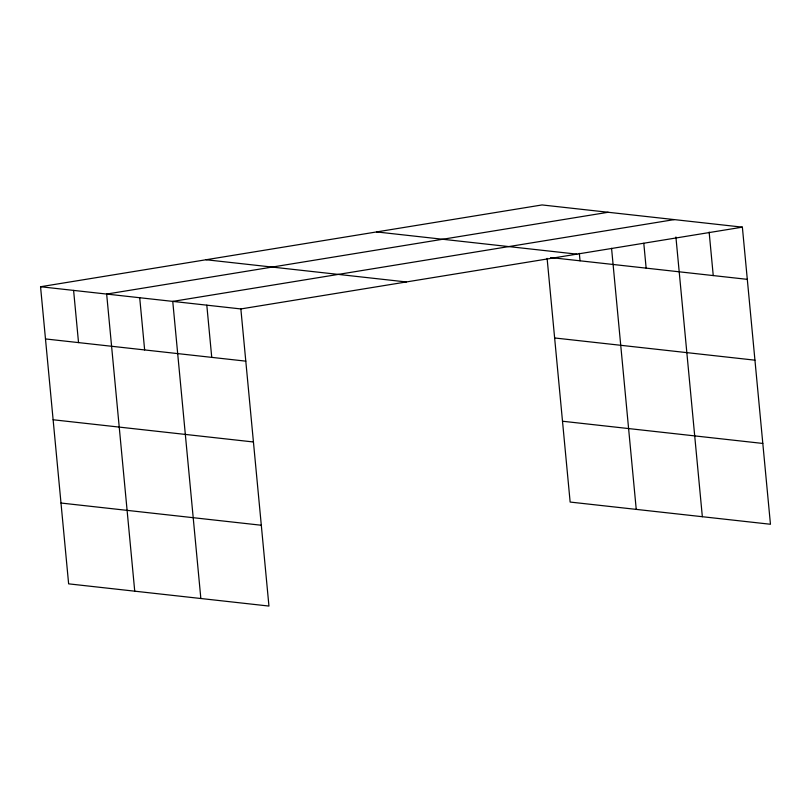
<?xml version="1.0" encoding="UTF-8"?>
<svg xmlns="http://www.w3.org/2000/svg" width="811" height="811" viewBox="0 0 811 811"><rect width="100%" height="100%" fill="white"/><g stroke="black" fill="none" stroke-linecap="round" stroke-linejoin="round"><path stroke-width="1.22" d="M40.55 286.739L240.857 308.94L268.948 606.06L68.631 583.849L40.55 286.739L542.052 204.94L742.369 227.151L770.45 524.261L570.143 502.06L547.111 258.385M608.159 212.269L106.657 294.069L134.738 591.178M674.255 219.599L172.753 301.398L200.844 598.508M240.857 308.94L742.369 227.151M376.557 231.926L576.864 254.137M550.659 257.553L747.296 279.349M206.045 259.743L406.352 281.954M554.633 337.964L754.94 360.175M45.487 338.937L245.794 361.148M562.499 421.233L762.806 443.445M53.12 419.763L253.437 441.975M60.997 503.033L261.304 525.244M709.138 232.068L713.244 275.578M675.908 236.994L702.346 516.719M643.792 243.28L646.144 268.137M611.565 248.308L636.24 509.389M579.338 253.346L580.037 260.807M206.805 305.169L211.742 357.377M139.705 297.728L144.642 349.936M73.598 290.399L78.535 342.607"/></g></svg>
